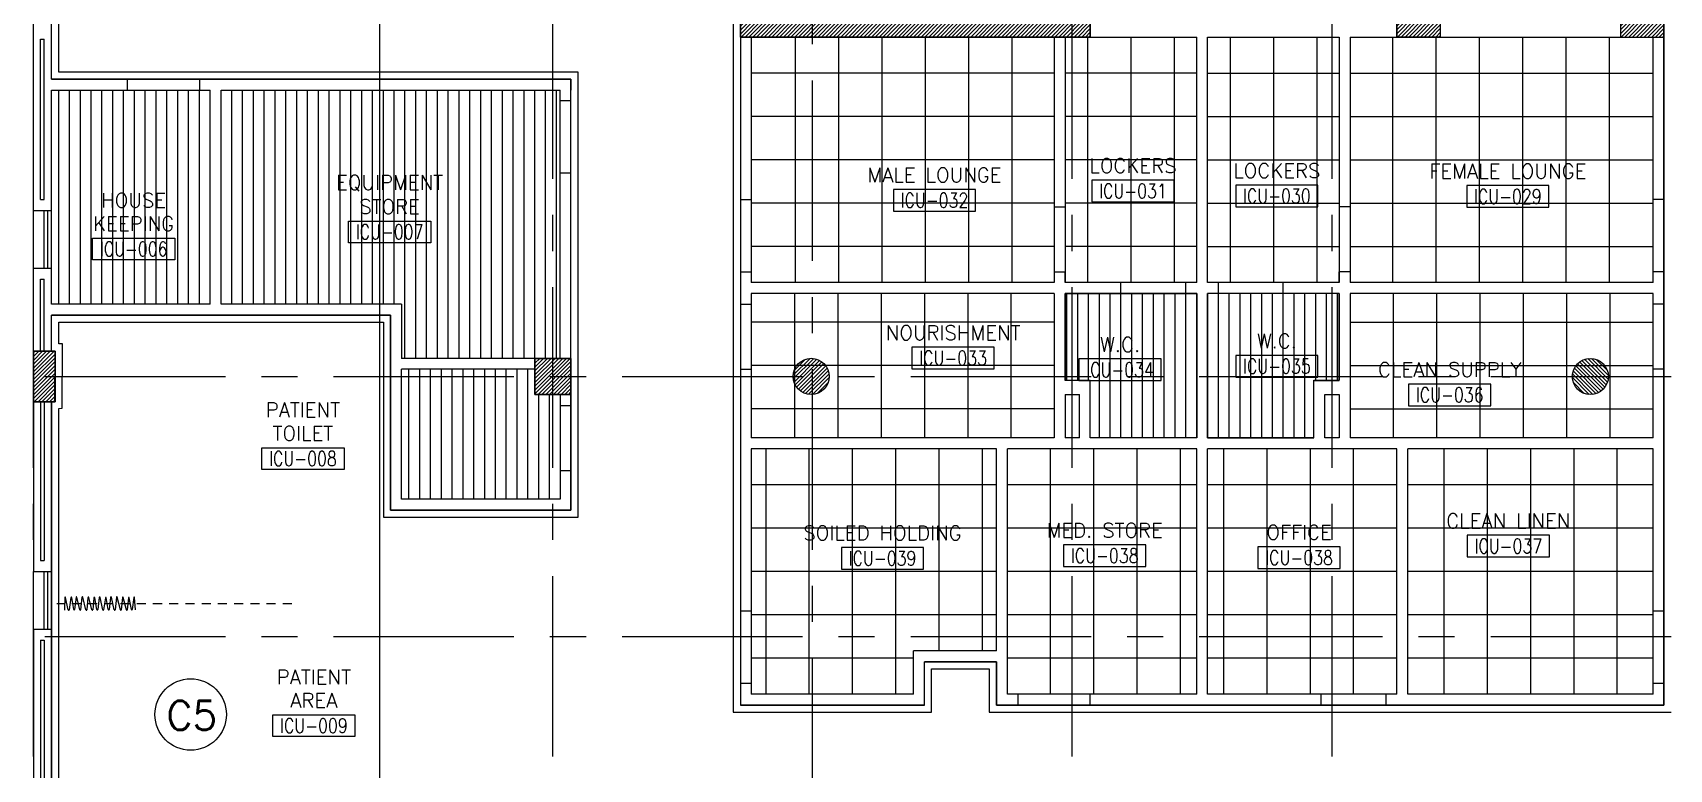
# Model space of a CAD drawing. Extents: x 275967.8 to 276060, y 57291.9 to 57371.4.
# Drawn here: x 276020.37 to 276043.05, y 57307.72 to 57317.92 of the extents above; entities that cross this region are included whole.
import ezdxf
from ezdxf.enums import TextEntityAlignment as Align

# ---------------------------------------------------------------- set-up
doc = ezdxf.new("R2010")
doc.units = 0
doc.header["$MEASUREMENT"] = 0
doc.linetypes.add('CENTERX2', pattern=[4, 2.5, -0.5, 0.5, -0.5])
doc.linetypes.add('HIDDEN', pattern=[0.375, 0.25, -0.125])
doc.layers.get('0').update_dxf_attribs({"linetype": 'CONTINUOUS'})
for name, color, linetype in [('A_COUNTER', 7, 'CONTINUOUS'), ('A_CUBICLE_CURTAINS', 4, 'HIDDEN'), ('AXES', 11, 'CENTERX2'), ('CEILING', 4, 'CONTINUOUS'), ('CEILING-MARKER', 6, 'CONTINUOUS'), ('COL', 5, 'CONTINUOUS'), ('D_CURTAIN', 11, 'HIDDEN'), ('HAT', 8, 'CONTINUOUS'), ('INSUL', 4, 'CONTINUOUS'), ('RM-BOX', 11, 'CONTINUOUS'), ('RM-NAME', 11, 'CONTINUOUS'), ('RM-NO', 11, 'CONTINUOUS'), ('SUNI-FUR', 11, 'CONTINUOUS'), ('TXT', 2, 'CONTINUOUS'), ('WALL', 2, 'CONTINUOUS'), ('WIN', 3, 'CONTINUOUS')]:
    doc.layers.add(name, color=color, linetype=linetype)
doc.styles.add('ROMANS', font='ROMANS.shx', dxfattribs={"width": 0.6})

# ---------------------------------------------------------------- blocks, each defined once
blk = doc.blocks.new('*X98')
at = {"color": 0}
for p, q in [((76229, 137641), (76388, 137800)), ((76229, 137694), (76334, 137800)), ((76229, 137748), (76281, 137800)), ((76241, 137600), (76441, 137800)), ((76294, 137600), (76494, 137800)), ((76347, 137600), (76547, 137800)), ((76400, 137600), (76600, 137800)), ((76453, 137600), (76653, 137800)), ((76506, 137600), (76706, 137800)), ((76559, 137600), (76759, 137800)), ((76612, 137600), (76812, 137800)), ((76665, 137600), (76865, 137800)), ((76718, 137600), (76918, 137800)), ((76771, 137600), (76971, 137800)), ((76824, 137600), (77024, 137800)), ((76877, 137600), (77077, 137800)), ((76930, 137600), (77130, 137800)), ((76983, 137600), (77183, 137800)), ((77036, 137600), (77236, 137800)), ((77089, 137600), (77289, 137800)), ((77142, 137600), (77342, 137800)), ((77195, 137600), (77395, 137800)), ((77248, 137600), (77448, 137800)), ((77301, 137600), (77501, 137800)), ((77354, 137600), (77554, 137800)), ((77407, 137600), (77607, 137800)), ((77460, 137600), (77660, 137800)), ((77513, 137600), (77713, 137800)), ((77566, 137600), (77766, 137800)), ((77619, 137600), (77819, 137800)), ((77672, 137600), (77872, 137800)), ((77725, 137600), (77925, 137800)), ((77779, 137600), (77979, 137800)), ((77832, 137600), (78032, 137800)), ((77885, 137600), (78085, 137800)), ((77938, 137600), (78138, 137800)), ((77991, 137600), (78191, 137800)), ((78044, 137600), (78244, 137800)), ((78097, 137600), (78297, 137800)), ((78150, 137600), (78350, 137800)), ((78203, 137600), (78403, 137800)), ((78256, 137600), (78456, 137800)), ((78309, 137600), (78509, 137800)), ((78362, 137600), (78562, 137800)), ((78415, 137600), (78615, 137800)), ((78468, 137600), (78668, 137800)), ((78521, 137600), (78721, 137800)), ((78574, 137600), (78774, 137800)), ((78627, 137600), (78827, 137800)), ((78680, 137600), (78880, 137800)), ((78733, 137600), (78933, 137800)), ((78786, 137600), (78986, 137800)), ((78839, 137600), (79039, 137800)), ((78892, 137600), (79092, 137800)), ((78945, 137600), (79145, 137800)), ((78998, 137600), (79198, 137800)), ((79051, 137600), (79251, 137800)), ((79104, 137600), (79304, 137800)), ((79157, 137600), (79357, 137800)), ((79210, 137600), (79410, 137800)), ((79263, 137600), (79463, 137800)), ((79316, 137600), (79516, 137800)), ((79369, 137600), (79569, 137800)), ((79423, 137600), (79623, 137800)), ((79476, 137600), (79676, 137800)), ((79529, 137600), (79729, 137800)), ((79582, 137600), (79782, 137800)), ((79635, 137600), (79835, 137800)), ((79688, 137600), (79888, 137800)), ((79741, 137600), (79941, 137800)), ((79794, 137600), (79994, 137800)), ((79847, 137600), (80047, 137800)), ((79900, 137600), (80100, 137800)), ((79953, 137600), (80153, 137800)), ((80006, 137600), (80206, 137800)), ((80059, 137600), (80259, 137800)), ((80112, 137600), (80312, 137800)), ((80165, 137600), (80365, 137800)), ((80218, 137600), (80418, 137800)), ((80271, 137600), (80471, 137800)), ((80324, 137600), (80524, 137800)), ((80377, 137600), (80577, 137800)), ((80430, 137600), (80630, 137800)), ((80483, 137600), (80683, 137800)), ((80536, 137600), (80736, 137800)), ((80589, 137600), (80789, 137800)), ((80642, 137600), (80842, 137800)), ((80695, 137600), (80895, 137800)), ((80748, 137600), (80948, 137800)), ((80801, 137600), (81001, 137800)), ((80854, 137600), (81054, 137800)), ((80907, 137600), (81079, 137772)), ((80960, 137600), (81079, 137718)), ((81014, 137600), (81079, 137665)), ((81067, 137600), (81079, 137612))]:
    blk.add_line(p, q, dxfattribs=at)
blk = doc.blocks.new('*X97')
at = {"color": 0}
for p, q in [((80579, 132658), (81071, 133150)), ((80579, 132711), (81018, 133150)), ((80579, 132764), (80965, 133150)), ((80579, 132817), (80912, 133150)), ((80579, 132870), (80859, 133150)), ((80579, 132923), (80806, 133150)), ((80579, 132976), (80753, 133150)), ((80579, 133029), (80700, 133150)), ((80579, 133082), (80647, 133150)), ((80579, 133135), (80594, 133150)), ((80624, 132650), (81079, 133105)), ((80677, 132650), (81079, 133052)), ((80730, 132650), (81079, 132999)), ((80783, 132650), (81079, 132946)), ((80836, 132650), (81079, 132892)), ((80890, 132650), (81079, 132839)), ((80943, 132650), (81079, 132786)), ((80996, 132650), (81079, 132733)), ((81049, 132650), (81079, 132680))]:
    blk.add_line(p, q, dxfattribs=at)
blk = doc.blocks.new('COL50')
at = {"layer": 'COL'}
blk.add_lwpolyline([(-250, 250), (-250, -250), (250, -250), (250, 250)], close=True, dxfattribs=at)
blk = doc.blocks.new('C11')
at = {"layer": 'HAT'}
h = blk.add_hatch(dxfattribs=at)
h.set_pattern_fill('ANSI31', color=256, scale=300, style=0)
h.set_pattern_definition([(45, (-248556.182, -75061.005), (-26.5165043, 26.5165043), [])])
h.paths.add_polyline_path([(300, 700), (0, 700), (0, 350), (300, 350)])
h.paths.add_polyline_path([(300, 350), (0, 350), (0, 0), (300, 0)])
at = {"layer": 'COL'}
blk.add_lwpolyline([(300, 700), (300, 0), (0, 0), (0, 700)], close=True, dxfattribs=at)
blk = doc.blocks.new('C')
at = {"layer": 'D_CURTAIN'}
for points in [[(0.229, 0.077), (0.229, 0.077, 0.848601), (0.219, 0.076), (0.202, -0.062, -0.855925), (0.192, -0.063), (0.167, 0.072, 0.866955), (0.157, 0.072), (0.144, -0.065, -0.843142), (0.134, -0.066), (0.099, 0.077, 0.845318), (0.089, 0.076), (0.076, -0.066, -0.842227), (0.066, -0.067), (0.029, 0.079, 0.837896), (0.019, 0.078), (0.004, -0.065, -0.84563), (-0.006, -0.065), (-0.04, 0.078, 0.842014), (-0.049, 0.078), (-0.065, -0.063, -0.866148), (-0.075, -0.063), (-0.099, 0.074, 0.854133), (-0.109, 0.074), (-0.129, -0.066, -0.838104), (-0.139, -0.067), (-0.17, 0.077, 0.84026), (-0.18, 0.077), (-0.183, -0.071)], [(0.639, -0.068), (0.628, 0.076, 0.848601), (0.618, 0.076), (0.601, -0.063, -0.855925), (0.591, -0.063), (0.566, 0.071, 0.866955), (0.556, 0.071), (0.542, -0.066, -0.843142), (0.533, -0.066), (0.497, 0.076, 0.845318), (0.488, 0.075), (0.474, -0.067, -0.842227), (0.465, -0.068), (0.427, 0.078, 0.837896), (0.417, 0.078), (0.403, -0.065, -0.84563), (0.393, -0.066), (0.359, 0.078, 0.842014), (0.349, 0.077), (0.334, -0.063, -0.866148), (0.324, -0.064), (0.299, 0.074, 0.854133), (0.29, 0.073), (0.27, -0.067, -0.838104), (0.26, -0.067), (0.229, 0.077, 0.84026), (0.219, 0.076)]]:
    blk.add_lwpolyline(points, format="xyb", dxfattribs=at)
blk = doc.blocks.new('RM1')
at = {"layer": 'RM-BOX'}
blk.add_lwpolyline([(570, -200), (-570, -200), (-570, -500), (570, -500)], close=True, dxfattribs=at)
at = {"layer": 'RM-NAME', "style": 'ROMANS'}
blk.add_attdef('ROOMNAME1', text='', height=200, dxfattribs=at).set_placement((0, 324), align=Align.MIDDLE)

msp = doc.modelspace()

# ---------------------------------------------------------------- hatches: boundary and pattern name
at = {"layer": 'HAT'}
h = msp.add_hatch(dxfattribs=at)
h.set_pattern_fill('ANSI31', color=256, scale=0.3, style=0)
h.set_pattern_definition([(45, (275761.879317, 57274.97192), (-0.0265165043, 0.0265165043), [])])
h.paths.add_polyline_path([(276039.8755, 57317.8629), (276039.8755, 57318.1129), (276039.2755, 57318.1129), (276039.2755, 57317.8629)])
h = msp.add_hatch(dxfattribs=at)
h.set_pattern_fill('ANSI31', color=256, scale=0.3, style=0)
h.set_pattern_definition([(45, (275764.979315, 57274.97192), (-0.0265165043, 0.0265165043), [])])
h.paths.add_polyline_path([(276042.9755, 57318.1129), (276042.3755, 57318.1129), (276042.3755, 57317.8629), (276042.9755, 57317.8629)])
h = msp.add_hatch(dxfattribs=at)
h.set_pattern_fill('ANSI31', color=256, scale=0.3, style=0)
h.set_pattern_definition([(45, (275969.915203, 57269.52959), (-0.026516504, 0.026516504), [])])
h.paths.add_polyline_path([(276030.9055, 57313.164), (276031.1555, 57313.164), (276031.1555, 57313.414, 0.4142136)])
h.paths.add_polyline_path([(276031.1555, 57313.414), (276031.1555, 57313.164), (276031.4055, 57313.164, 0.4142136)])
h.paths.add_polyline_path([(276031.4055, 57313.164), (276031.1555, 57313.164), (276031.1555, 57312.914, 0.4142136)])
h.paths.add_polyline_path([(276031.1555, 57313.164), (276030.9055, 57313.164, 0.4142136), (276031.1555, 57312.914)])
h = msp.add_hatch(dxfattribs=at)
h.set_pattern_fill('ANSI31', color=256, scale=0.3, style=0)
h.set_pattern_definition([(135, (276103.196902, 57269.528483), (0.026516504, 0.026516504), [])])
h.paths.add_polyline_path([(276042.2066, 57313.1629), (276041.9566, 57313.1629), (276041.9566, 57313.4129, -0.4142136)])
h.paths.add_polyline_path([(276041.9566, 57313.4129), (276041.9566, 57313.1629), (276041.7066, 57313.1629, -0.4142136)])
h.paths.add_polyline_path([(276041.7066, 57313.1629), (276041.9566, 57313.1629), (276041.9566, 57312.9129, -0.4142136)])
h.paths.add_polyline_path([(276041.9566, 57313.1629), (276042.2066, 57313.1629, -0.4142136), (276041.9566, 57312.9129)])

# ---------------------------------------------------------------- linework, layer by layer
at = {"layer": 'A_COUNTER'}
msp.add_line((276038.6255, 57315.5129), (276038.4755, 57315.5129), dxfattribs=at)
at = {"layer": 'A_CUBICLE_CURTAINS', "ltscale": 0.5}
msp.add_line((276023.9575, 57310.0129), (276020.7003, 57310.0129), dxfattribs=at)
at = {"layer": 'AXES'}
for p, q in [((276027.5755, 57291.8986), (276027.5755, 57370.7113)), ((276034.7755, 57291.8986), (276034.7755, 57370.7113)), ((276034.7755, 57291.8986), (276034.7755, 57370.7113)), ((276038.3755, 57291.8986), (276038.3755, 57370.7113)), ((276038.3755, 57291.8986), (276038.3755, 57370.7113)), ((276020.3755, 57291.8986), (276020.3755, 57370.3613)), ((276031.1755, 57298.7629), (276031.1755, 57357.5829)), ((275968.5355, 57313.1629), (276036.5755, 57313.1629)), ((276036.5755, 57313.1629), (276052.7755, 57313.1629)), ((275968.5355, 57309.5629), (276036.5755, 57309.5629)), ((276036.5755, 57309.5629), (276052.5288, 57309.5629))]:
    msp.add_line(p, q, dxfattribs=at)
at = {"layer": 'CEILING', "linetype": 'BYBLOCK', "ltscale": 0.3}
for p, q in [((276030.9355, 57317.8629), (276030.9355, 57314.4629)), ((276031.5355, 57317.8629), (276031.5355, 57314.4629)), ((276032.1355, 57317.8629), (276032.1355, 57314.4629)), ((276032.7355, 57317.8629), (276032.7355, 57314.4629)), ((276033.3355, 57317.8629), (276033.3355, 57314.4629)), ((276033.9355, 57317.8629), (276033.9355, 57314.4629)), ((276034.988, 57317.8629), (276034.988, 57314.4629)), ((276035.588, 57317.8629), (276035.588, 57314.4629)), ((276036.188, 57317.8629), (276036.188, 57314.4629)), ((276036.963, 57317.8629), (276036.963, 57314.4629)), ((276037.563, 57317.8629), (276037.563, 57314.4629)), ((276038.163, 57317.8629), (276038.163, 57314.4629)), ((276039.2155, 57317.8629), (276039.2155, 57314.4629)), ((276039.8155, 57317.8629), (276039.8155, 57314.4629)), ((276040.4155, 57317.8629), (276040.4155, 57314.4629)), ((276041.0155, 57317.8629), (276041.0155, 57314.4629)), ((276041.6155, 57317.8629), (276041.6155, 57314.4629)), ((276042.2155, 57317.8629), (276042.2155, 57314.4629)), ((276034.5255, 57317.3629), (276030.3255, 57317.3629)), ((276036.5005, 57317.3629), (276034.6755, 57317.3629)), ((276036.6505, 57317.3629), (276038.4755, 57317.3629)), ((276038.6255, 57317.3629), (276042.8255, 57317.3629)), ((276020.7255, 57314.1629), (276020.7255, 57317.1279)), ((276020.8755, 57314.1629), (276020.8755, 57317.1279)), ((276021.0255, 57314.1629), (276021.0255, 57317.1279)), ((276021.1755, 57314.1629), (276021.1755, 57317.1279)), ((276021.3255, 57314.1629), (276021.3255, 57317.1279)), ((276021.4755, 57314.1629), (276021.4755, 57317.1279)), ((276021.6255, 57314.1629), (276021.6255, 57317.1279)), ((276021.7755, 57314.1629), (276021.7755, 57317.1279)), ((276021.9255, 57314.1629), (276021.9255, 57317.1279)), ((276022.0755, 57314.1629), (276022.0755, 57317.1279)), ((276022.2255, 57314.1629), (276022.2255, 57317.1279)), ((276022.3755, 57314.1629), (276022.3755, 57317.1279)), ((276022.5255, 57314.1629), (276022.5255, 57317.1279)), ((276022.6755, 57314.1629), (276022.6755, 57317.1279)), ((276023.1255, 57314.1629), (276023.1255, 57317.1279)), ((276023.2755, 57314.1629), (276023.2755, 57317.1279)), ((276023.4255, 57314.1629), (276023.4255, 57317.1279)), ((276023.5755, 57314.1629), (276023.5755, 57317.1279)), ((276023.7255, 57314.1629), (276023.7255, 57317.1279)), ((276023.8755, 57314.1629), (276023.8755, 57317.1279)), ((276024.0255, 57314.1629), (276024.0255, 57317.1279)), ((276024.1755, 57314.1629), (276024.1755, 57317.1279)), ((276024.3255, 57314.1629), (276024.3255, 57317.1279)), ((276024.4755, 57314.1629), (276024.4755, 57317.1279)), ((276024.6255, 57314.1629), (276024.6255, 57317.1279)), ((276024.7755, 57314.1629), (276024.7755, 57317.1279)), ((276024.9255, 57314.1629), (276024.9255, 57317.1279)), ((276025.0755, 57314.1629), (276025.0755, 57317.1279)), ((276025.2255, 57314.1629), (276025.2255, 57317.1279)), ((276025.3755, 57314.1629), (276025.3755, 57317.1279)), ((276025.5255, 57313.4129), (276025.5255, 57317.1279)), ((276025.6755, 57313.4129), (276025.6755, 57317.1279)), ((276025.8255, 57313.4129), (276025.8255, 57317.1279)), ((276025.9755, 57313.4129), (276025.9755, 57317.1279)), ((276026.1255, 57313.4129), (276026.1255, 57317.1279)), ((276026.2755, 57313.4129), (276026.2755, 57317.1279)), ((276026.4255, 57313.4129), (276026.4255, 57317.1279)), ((276026.5755, 57313.4129), (276026.5755, 57317.1279)), ((276026.7255, 57313.4129), (276026.7255, 57317.1279)), ((276026.8755, 57313.4129), (276026.8755, 57317.1279)), ((276027.0255, 57313.4129), (276027.0255, 57317.1279)), ((276027.1755, 57313.4129), (276027.1755, 57317.1279)), ((276027.3255, 57313.4129), (276027.3255, 57317.1279)), ((276027.4755, 57313.4129), (276027.4755, 57317.1279)), ((276027.6255, 57313.4129), (276027.6255, 57317.1279)), ((276034.5255, 57316.7629), (276030.3255, 57316.7629)), ((276036.5005, 57316.7629), (276034.6755, 57316.7629)), ((276036.6505, 57316.7629), (276038.4755, 57316.7629)), ((276038.6255, 57316.7629), (276042.8255, 57316.7629)), ((276034.5255, 57316.1629), (276030.3255, 57316.1629)), ((276036.5005, 57316.1629), (276034.6755, 57316.1629)), ((276036.6505, 57316.1629), (276038.4755, 57316.1629)), ((276038.6255, 57316.1629), (276042.8255, 57316.1629)), ((276034.5255, 57315.5629), (276030.3255, 57315.5629)), ((276036.5005, 57315.5629), (276034.6755, 57315.5629)), ((276036.6505, 57315.5629), (276038.4755, 57315.5629)), ((276038.6255, 57315.5629), (276042.8255, 57315.5629)), ((276034.5255, 57314.9629), (276030.3255, 57314.9629)), ((276036.5005, 57314.9629), (276034.6755, 57314.9629)), ((276036.6505, 57314.9629), (276038.4755, 57314.9629)), ((276038.6255, 57314.9629), (276042.8255, 57314.9629)), ((276030.9255, 57314.3129), (276030.9255, 57312.3129)), ((276031.5255, 57314.3129), (276031.5255, 57312.3129)), ((276032.1255, 57314.3129), (276032.1255, 57312.3129)), ((276032.7255, 57314.3129), (276032.7255, 57312.3129)), ((276033.3255, 57314.3129), (276033.3255, 57312.3129)), ((276033.9255, 57314.3129), (276033.9255, 57312.3129)), ((276034.7005, 57313.1047), (276034.7005, 57314.3129)), ((276034.8505, 57313.1047), (276034.8505, 57314.3129)), ((276035.0005, 57313.1047), (276035.0005, 57314.3129)), ((276035.1505, 57312.3129), (276035.1505, 57314.3129)), ((276035.3005, 57312.3129), (276035.3005, 57314.3129)), ((276035.4505, 57312.3129), (276035.4505, 57314.3129)), ((276035.6005, 57312.3129), (276035.6005, 57314.3129)), ((276035.7505, 57312.3129), (276035.7505, 57314.3129)), ((276035.9005, 57312.3129), (276035.9005, 57314.3129)), ((276036.0505, 57312.3129), (276036.0505, 57314.3129)), ((276036.2005, 57312.3129), (276036.2005, 57314.3129)), ((276036.3505, 57312.3129), (276036.3505, 57314.3129)), ((276036.8005, 57312.3129), (276036.8005, 57314.3129)), ((276036.9505, 57312.3129), (276036.9505, 57314.3129)), ((276037.1005, 57312.3129), (276037.1005, 57314.3129)), ((276037.2505, 57312.3129), (276037.2505, 57314.3129)), ((276037.4005, 57312.3129), (276037.4005, 57314.3129)), ((276037.5505, 57312.3129), (276037.5505, 57314.3129)), ((276037.7005, 57312.3129), (276037.7005, 57314.3129)), ((276037.8505, 57312.3129), (276037.8505, 57314.3129)), ((276038.0005, 57312.3129), (276038.0005, 57314.3129)), ((276038.1505, 57313.1047), (276038.1505, 57314.3129)), ((276038.3005, 57313.1047), (276038.3005, 57314.3129)), ((276038.4505, 57313.1047), (276038.4505, 57314.3129)), ((276039.2255, 57314.3129), (276039.2255, 57312.3129)), ((276039.8255, 57314.3129), (276039.8255, 57312.3129)), ((276040.4255, 57314.3129), (276040.4255, 57312.3129)), ((276041.0255, 57314.3129), (276041.0255, 57312.3129)), ((276041.6255, 57314.3129), (276041.6255, 57312.3129)), ((276042.2255, 57314.3129), (276042.2255, 57312.3129)), ((276034.5255, 57313.9129), (276030.3255, 57313.9129)), ((276038.6255, 57313.9129), (276042.8255, 57313.9129)), ((276025.5755, 57313.2629), (276025.5755, 57311.4629)), ((276025.7255, 57313.2629), (276025.7255, 57311.4629)), ((276025.8755, 57313.2629), (276025.8755, 57311.4629)), ((276026.0255, 57313.2629), (276026.0255, 57311.4629)), ((276026.1755, 57313.2629), (276026.1755, 57311.4629)), ((276026.3255, 57313.2629), (276026.3255, 57311.4629)), ((276026.4755, 57313.2629), (276026.4755, 57311.4629)), ((276026.6255, 57313.2629), (276026.6255, 57311.4629)), ((276026.7755, 57313.2629), (276026.7755, 57311.4629)), ((276026.9255, 57313.2629), (276026.9255, 57311.4629)), ((276027.0755, 57313.2629), (276027.0755, 57311.4629)), ((276027.2255, 57313.2629), (276027.2255, 57311.4629)), ((276034.5255, 57313.3129), (276030.3255, 57313.3129)), ((276038.6255, 57313.3129), (276042.8255, 57313.3129)), ((276027.3755, 57312.9129), (276027.3755, 57311.4629)), ((276027.5255, 57312.9129), (276027.5255, 57311.4629)), ((276034.5255, 57312.7129), (276030.3255, 57312.7129)), ((276038.6255, 57312.7129), (276042.8255, 57312.7129)), ((276030.5255, 57312.1629), (276030.5255, 57308.7629)), ((276031.1255, 57312.1629), (276031.1255, 57308.7629)), ((276031.7255, 57312.1629), (276031.7255, 57308.7629)), ((276032.3255, 57312.1629), (276032.3255, 57308.7629)), ((276032.9255, 57312.1629), (276032.9255, 57309.3629)), ((276033.5255, 57312.1629), (276033.5255, 57309.3629)), ((276034.4755, 57308.7629), (276034.4755, 57312.1629)), ((276035.0755, 57308.7629), (276035.0755, 57312.1629)), ((276035.6755, 57308.7629), (276035.6755, 57312.1629)), ((276036.2755, 57308.7629), (276036.2755, 57312.1629)), ((276036.8755, 57308.7629), (276036.8755, 57312.1629)), ((276037.4755, 57308.7629), (276037.4755, 57312.1629)), ((276038.0755, 57308.7629), (276038.0755, 57312.1629)), ((276038.6755, 57308.7629), (276038.6755, 57312.1629)), ((276039.9255, 57312.1629), (276039.9255, 57308.7629)), ((276040.5255, 57312.1629), (276040.5255, 57308.7629)), ((276041.1255, 57312.1629), (276041.1255, 57308.7629)), ((276041.7255, 57312.1629), (276041.7255, 57308.7629)), ((276042.3255, 57312.1629), (276042.3255, 57308.7629)), ((276033.7255, 57311.6629), (276030.3255, 57311.6629)), ((276036.5005, 57311.6629), (276033.8755, 57311.6629)), ((276039.2755, 57311.6629), (276036.6505, 57311.6629)), ((276042.8255, 57311.6629), (276039.4255, 57311.6629)), ((276033.7255, 57311.0629), (276030.3255, 57311.0629)), ((276036.5005, 57311.0629), (276033.8755, 57311.0629)), ((276039.2755, 57311.0629), (276036.6505, 57311.0629)), ((276042.8255, 57311.0629), (276039.4255, 57311.0629)), ((276033.7255, 57310.4629), (276030.3255, 57310.4629)), ((276036.5005, 57310.4629), (276033.8755, 57310.4629)), ((276039.2755, 57310.4629), (276036.6505, 57310.4629)), ((276042.8255, 57310.4629), (276039.4255, 57310.4629)), ((276033.7255, 57309.8629), (276030.3255, 57309.8629)), ((276036.5005, 57309.8629), (276033.8755, 57309.8629)), ((276039.2755, 57309.8629), (276036.6505, 57309.8629)), ((276042.8255, 57309.8629), (276039.4255, 57309.8629)), ((276032.5755, 57309.2629), (276030.3255, 57309.2629)), ((276036.5005, 57309.2629), (276033.8755, 57309.2629)), ((276039.2755, 57309.2629), (276036.6505, 57309.2629)), ((276042.8255, 57309.2629), (276039.4255, 57309.2629))]:
    msp.add_line(p, q, dxfattribs=at)
for points in [[(276020.6255, 57306.3129), (276020.6255, 57312.8129), (276020.6725, 57312.8159), (276020.6755, 57313.5129), (276020.6255, 57313.5129), (276020.6255, 57314.0129), (276025.3255, 57314.0129), (276025.3255, 57311.3129), (276027.8255, 57311.3129), (276027.8255, 57317.2779), (276020.6255, 57317.2779), (276020.6255, 57319.2779), (276027.8255, 57319.2779), (276027.8255, 57325.5629), (276030.1755, 57325.5629), (276030.1755, 57308.6129), (276032.7255, 57308.6129), (276032.7255, 57309.2129), (276033.7255, 57309.2129), (276033.7255, 57308.6129), (276042.9755, 57308.6129), (276042.9755, 57325.5629), (276045.3255, 57325.5629)], [(276020.7255, 57306.4129), (276020.7255, 57312.7191), (276020.7721, 57312.7221), (276020.7759, 57313.6129), (276020.7255, 57313.6129), (276020.7255, 57313.9129), (276025.2255, 57313.9129), (276025.2255, 57311.2129), (276027.9255, 57311.2129), (276027.9255, 57317.3779), (276020.7255, 57317.3779), (276020.7255, 57319.1779), (276027.9255, 57319.1779), (276027.9255, 57325.4629), (276030.0755, 57325.4629), (276030.0755, 57308.5129), (276032.8255, 57308.5129), (276032.8255, 57309.1129), (276033.6255, 57309.1129), (276033.6255, 57308.5129), (276043.0755, 57308.5129)]]:
    msp.add_lwpolyline(points, dxfattribs=at)
for points in [[(276034.6755, 57314.3129), (276036.5005, 57314.3129), (276036.5005, 57312.3129), (276035.0255, 57312.3129), (276035.0255, 57313.1047), (276034.6755, 57313.1047)], [(276038.4755, 57314.3129), (276036.6505, 57314.3129), (276036.6505, 57312.3129), (276038.1255, 57312.3129), (276038.1255, 57313.1047), (276038.4755, 57313.1047)]]:
    msp.add_lwpolyline(points, close=True, dxfattribs=at)
at = {"layer": 'CEILING-MARKER', "color": 2}
msp.add_circle((276022.5546, 57308.4817), 0.4949, dxfattribs=at)
at = {"layer": 'COL'}
msp.add_lwpolyline([(276035.0255, 57318.0629), (276030.1755, 57318.0629), (276030.1755, 57317.8629), (276035.0255, 57317.8629)], close=True, dxfattribs=at)
at = {"layer": 'COL', "color": 2}
for points in [[(276039.2755, 57318.1129), (276039.8755, 57318.1129), (276039.8755, 57317.8629), (276039.2755, 57317.8629)], [(276042.9755, 57318.1129), (276042.3755, 57318.1129), (276042.3755, 57317.8629), (276042.9755, 57317.8629)]]:
    msp.add_lwpolyline(points, close=True, dxfattribs=at)
at = {"layer": 'INSUL'}
for p, q in [((276020.4755, 57317.8311), (276020.5255, 57317.8311)), ((276020.4755, 57315.6123), (276020.4755, 57317.8311)), ((276020.5255, 57315.6123), (276020.5255, 57317.8311)), ((276020.4755, 57315.6123), (276020.5255, 57315.6123)), ((276020.4755, 57313.5129), (276020.4755, 57314.5123)), ((276020.4755, 57314.5123), (276020.5255, 57314.5123)), ((276020.5255, 57313.5129), (276020.5255, 57314.5123)), ((276020.4755, 57312.8129), (276020.4755, 57310.6129)), ((276020.5255, 57312.8129), (276020.5255, 57310.6129)), ((276020.4755, 57310.6129), (276020.5255, 57310.6129)), ((276020.4755, 57309.5129), (276020.4755, 57306.3129)), ((276020.4755, 57309.5129), (276020.5255, 57309.5129)), ((276020.5255, 57309.5129), (276020.5255, 57306.3129))]:
    msp.add_line(p, q, dxfattribs=at)
at = {"layer": 'SUNI-FUR', "linetype": 'CONTINUOUS'}
msp.add_line((276025.1755, 57298.7629), (276025.1755, 57357.5829), dxfattribs=at)
at = {"layer": 'WALL'}
for p, q in [((276030.1755, 57320.5029), (276030.1755, 57315.6129)), ((276042.9755, 57320.5029), (276042.9755, 57315.6129)), ((276039.2755, 57319.0629), (276039.2755, 57317.8629)), ((276039.2755, 57319.0629), (276039.2755, 57317.8629)), ((276042.9755, 57319.0629), (276042.9755, 57317.8629)), ((276020.3755, 57315.4623), (276020.3755, 57317.9811)), ((276020.6255, 57317.2779), (276020.6255, 57317.9811)), ((276030.3255, 57317.8629), (276036.5005, 57317.8629)), ((276030.3255, 57317.8629), (276030.3255, 57315.6129)), ((276034.5255, 57317.8629), (276034.5255, 57315.5129)), ((276034.6755, 57317.8629), (276034.6755, 57315.5129)), ((276036.5005, 57314.4629), (276036.5005, 57317.8629)), ((276036.6505, 57314.4629), (276036.6505, 57317.8629)), ((276036.6505, 57317.8629), (276038.4755, 57317.8629)), ((276038.4755, 57317.8629), (276038.4755, 57315.5129)), ((276038.6255, 57317.8629), (276038.6255, 57315.5129)), ((276038.6255, 57317.8629), (276042.8255, 57317.8629)), ((276039.2755, 57317.8629), (276039.277, 57317.8629)), ((276042.8255, 57315.6129), (276042.8255, 57317.8629)), ((276020.6255, 57315.4623), (276020.6255, 57317.1279)), ((276022.8255, 57314.1629), (276022.8255, 57317.1279)), ((276022.9755, 57314.1629), (276022.9755, 57317.1279)), ((276027.6755, 57316.9779), (276027.6755, 57317.1279)), ((276027.8255, 57316.9779), (276027.8255, 57317.2779)), ((276027.6755, 57313.4129), (276027.6755, 57316.9779)), ((276027.8255, 57313.4129), (276027.8255, 57316.9779)), ((276030.1755, 57315.6129), (276030.3255, 57315.6129)), ((276030.1755, 57315.6129), (276030.1755, 57314.1629)), ((276030.3255, 57315.6129), (276030.3255, 57314.4629)), ((276034.5255, 57315.5129), (276034.6755, 57315.5129)), ((276034.5255, 57315.5129), (276034.5255, 57314.4629)), ((276034.6755, 57315.5129), (276034.6755, 57314.4629)), ((276038.4755, 57315.5129), (276038.4755, 57314.4629)), ((276038.6255, 57315.5129), (276038.6255, 57314.4629)), ((276042.8255, 57314.4629), (276042.8255, 57315.6129)), ((276042.9755, 57315.6129), (276042.8255, 57315.6129)), ((276042.9755, 57315.6129), (276042.9755, 57314.1629)), ((276020.3755, 57315.4623), (276020.6255, 57315.4623)), ((276020.3755, 57313.5129), (276020.3755, 57314.6623)), ((276020.3755, 57314.6623), (276020.6255, 57314.6623)), ((276020.6255, 57314.1629), (276020.6255, 57314.6623)), ((276030.1755, 57314.6129), (276030.3255, 57314.6129)), ((276034.5255, 57314.6129), (276034.6755, 57314.6129)), ((276034.6755, 57314.4629), (276034.6755, 57314.6129)), ((276038.4755, 57314.4629), (276038.4755, 57314.6129)), ((276038.6255, 57314.6129), (276038.4755, 57314.6129)), ((276042.9755, 57314.6129), (276042.8255, 57314.6129)), ((276034.5255, 57314.4629), (276030.3255, 57314.4629)), ((276035.4505, 57314.4629), (276034.6755, 57314.4629)), ((276035.4505, 57314.3129), (276035.4505, 57314.4629)), ((276036.5005, 57314.4629), (276035.4505, 57314.4629)), ((276035.4505, 57314.3129), (276035.4505, 57314.4629)), ((276036.3505, 57314.3129), (276036.3505, 57314.4629)), ((276036.3505, 57314.3129), (276036.3505, 57314.4629)), ((276036.8005, 57314.4629), (276036.6505, 57314.4629)), ((276036.8005, 57314.3129), (276036.8005, 57314.4629)), ((276038.4755, 57314.4629), (276036.8005, 57314.4629)), ((276037.7005, 57314.3129), (276037.7005, 57314.4629)), ((276042.8255, 57314.4629), (276038.6255, 57314.4629)), ((276030.1755, 57314.1629), (276030.3255, 57314.1629)), ((276030.1755, 57314.1629), (276030.1755, 57309.9129)), ((276034.5255, 57314.3129), (276030.3255, 57314.3129)), ((276030.3255, 57314.3129), (276030.3255, 57314.1629)), ((276030.3255, 57314.1629), (276030.3255, 57312.3129)), ((276034.5255, 57314.3129), (276034.5255, 57312.3129)), ((276034.6755, 57314.3129), (276034.6755, 57313.1129)), ((276035.4505, 57314.3129), (276034.6755, 57314.3129)), ((276036.5005, 57314.3129), (276035.4505, 57314.3129)), ((276036.5005, 57312.3129), (276036.5005, 57314.3129)), ((276036.8005, 57314.3129), (276036.6505, 57314.3129)), ((276036.6505, 57312.3129), (276036.6505, 57314.3129)), ((276038.4755, 57314.3129), (276036.8005, 57314.3129)), ((276036.8005, 57312.3129), (276036.8005, 57314.3129)), ((276038.4755, 57314.3129), (276038.4755, 57313.1129)), ((276042.8255, 57314.3129), (276038.6255, 57314.3129)), ((276038.6255, 57314.3129), (276038.6255, 57312.3129)), ((276042.8255, 57314.1629), (276042.8255, 57314.3129)), ((276042.9755, 57314.1629), (276042.8255, 57314.1629)), ((276042.8255, 57312.3129), (276042.8255, 57314.1629)), ((276042.9755, 57314.1629), (276042.9755, 57309.9129)), ((276020.6255, 57313.5129), (276020.6255, 57314.0129)), ((276030.1755, 57313.2629), (276030.3255, 57313.2629)), ((276042.9755, 57313.2629), (276042.8255, 57313.2629)), ((276034.6755, 57313.1129), (276035.0255, 57313.1129)), ((276035.0255, 57312.3129), (276035.0255, 57313.1129)), ((276038.1255, 57312.3129), (276038.1255, 57313.1129)), ((276038.1255, 57313.1129), (276038.4755, 57313.1129)), ((276020.3755, 57312.8129), (276020.3755, 57310.4629)), ((276020.6255, 57312.8129), (276020.6255, 57310.4629)), ((276027.6755, 57312.9129), (276027.6755, 57312.7629)), ((276027.6755, 57312.7629), (276027.8255, 57312.7629)), ((276027.6755, 57312.7629), (276027.6755, 57311.4629)), ((276027.8255, 57312.9129), (276027.8255, 57312.7629)), ((276027.8255, 57312.7629), (276027.8255, 57311.3129)), ((276034.6755, 57312.9129), (276034.6755, 57312.3129)), ((276034.6755, 57312.9129), (276034.8755, 57312.9129)), ((276034.8755, 57312.3129), (276034.8755, 57312.9129)), ((276038.2755, 57312.3129), (276038.2755, 57312.9129)), ((276038.2755, 57312.9129), (276038.4755, 57312.9129)), ((276038.4755, 57312.9129), (276038.4755, 57312.3129)), ((276034.5255, 57312.3129), (276030.3255, 57312.3129)), ((276034.8755, 57312.3129), (276034.6755, 57312.3129)), ((276036.5005, 57312.3129), (276035.0255, 57312.3129)), ((276038.1255, 57312.3129), (276036.6505, 57312.3129)), ((276038.4755, 57312.3129), (276038.2755, 57312.3129)), ((276042.8255, 57312.3129), (276038.6255, 57312.3129)), ((276033.7255, 57312.1629), (276030.3255, 57312.1629)), ((276030.3255, 57312.1629), (276030.3255, 57309.9129)), ((276033.7255, 57309.3629), (276033.7255, 57312.1629)), ((276033.8755, 57308.7629), (276033.8755, 57312.1629)), ((276036.5005, 57312.1629), (276033.8755, 57312.1629)), ((276036.5005, 57308.7629), (276036.5005, 57312.1629)), ((276039.2755, 57312.1629), (276036.6505, 57312.1629)), ((276036.6505, 57308.7629), (276036.6505, 57312.1629)), ((276039.2755, 57308.7629), (276039.2755, 57312.1629)), ((276042.8255, 57312.1629), (276039.4255, 57312.1629)), ((276039.4255, 57308.7629), (276039.4255, 57312.1629)), ((276042.8255, 57309.9129), (276042.8255, 57312.1629)), ((276027.6755, 57311.8629), (276027.8255, 57311.8629)), ((276020.3755, 57310.4629), (276020.6255, 57310.4629)), ((276030.3255, 57309.9129), (276030.1755, 57309.9129)), ((276030.1755, 57309.9129), (276030.1755, 57308.6129)), ((276030.3255, 57309.9129), (276030.3255, 57308.7629)), ((276042.8255, 57308.7629), (276042.8255, 57309.9129)), ((276042.9755, 57309.9129), (276042.8255, 57309.9129)), ((276042.9755, 57309.9129), (276042.9755, 57308.6129)), ((276020.3755, 57309.6629), (276020.3755, 57306.3129)), ((276020.3755, 57309.6629), (276020.6255, 57309.6629)), ((276020.6255, 57309.6629), (276020.6255, 57306.3129)), ((276032.5755, 57308.7629), (276032.5755, 57309.3629)), ((276033.7255, 57309.3629), (276032.5755, 57309.3629)), ((276032.7255, 57308.6129), (276032.7255, 57309.2129)), ((276033.7255, 57309.2129), (276032.7255, 57309.2129)), ((276033.7255, 57308.6129), (276033.7255, 57309.2129)), ((276030.3255, 57308.9129), (276030.1755, 57308.9129)), ((276042.9755, 57308.9129), (276042.8255, 57308.9129)), ((276032.5755, 57308.7629), (276030.3255, 57308.7629)), ((276035.0255, 57308.7629), (276033.8755, 57308.7629)), ((276034.0255, 57308.6129), (276034.0255, 57308.7629)), ((276035.0255, 57308.6129), (276035.0255, 57308.7629)), ((276036.5005, 57308.7629), (276035.0255, 57308.7629)), ((276039.2755, 57308.7629), (276036.6505, 57308.7629)), ((276038.2255, 57308.6129), (276038.2255, 57308.7629)), ((276039.1255, 57308.6129), (276039.1255, 57308.7629)), ((276039.2755, 57308.7629), (276039.2755, 57308.7629)), ((276042.8255, 57308.7629), (276039.4255, 57308.7629)), ((276032.7255, 57308.6129), (276030.1755, 57308.6129)), ((276035.0255, 57308.6129), (276033.7255, 57308.6129)), ((276039.1255, 57308.6129), (276035.0255, 57308.6129)), ((276042.9755, 57308.6129), (276039.1255, 57308.6129))]:
    msp.add_line(p, q, dxfattribs=at)
at = {"layer": 'WALL', "linetype": 'BYBLOCK'}
for p, q in [((276020.6255, 57317.2779), (276021.6755, 57317.2779)), ((276020.6255, 57317.1279), (276021.6755, 57317.1279)), ((276021.6755, 57317.2779), (276021.6755, 57317.1279)), ((276021.6755, 57317.2779), (276027.8255, 57317.2779)), ((276021.6755, 57317.1279), (276022.8255, 57317.1279)), ((276022.6755, 57317.2779), (276022.6755, 57317.1279)), ((276022.9755, 57317.1279), (276027.6755, 57317.1279)), ((276027.8255, 57317.2779), (276027.8255, 57317.1279)), ((276027.8255, 57316.9779), (276027.6755, 57316.9779)), ((276027.8255, 57315.9779), (276027.6755, 57315.9779)), ((276022.8255, 57314.1629), (276020.6255, 57314.1629)), ((276025.4755, 57314.1629), (276022.9755, 57314.1629)), ((276025.4755, 57314.1629), (276025.4755, 57313.4129)), ((276025.3255, 57314.0129), (276020.6255, 57314.0129)), ((276025.3255, 57311.3129), (276025.3255, 57314.0129)), ((276027.3255, 57313.4129), (276025.4755, 57313.4129)), ((276027.3255, 57313.2629), (276025.4755, 57313.2629)), ((276025.4755, 57311.4629), (276025.4755, 57313.2629)), ((276020.6255, 57311.6629), (276020.6255, 57306.3129)), ((276027.6755, 57311.4629), (276025.4755, 57311.4629)), ((276027.8255, 57311.3129), (276025.3255, 57311.3129))]:
    msp.add_line(p, q, dxfattribs=at)
at = {"layer": 'WALL', "linetype": 'BYBLOCK', "ltscale": 0.3}
for points in [[(276030.1755, 57318.0629), (276035.0255, 57318.0629), (276035.0255, 57317.8629), (276030.1755, 57317.8629)], [(276020.3755, 57312.8129), (276020.6755, 57312.8129), (276020.6755, 57313.5129), (276020.3755, 57313.5129)], [(276027.3255, 57313.4129), (276027.8255, 57313.4129), (276027.8255, 57312.9129), (276027.3255, 57312.9129)]]:
    msp.add_lwpolyline(points, close=True, dxfattribs=at)
at = {"layer": 'WALL'}
for centre in [(276031.1555, 57313.164), (276041.9566, 57313.1629)]:
    msp.add_circle(centre, 0.25, dxfattribs=at)
at = {"layer": 'WIN'}
for p, q in [((276020.3755, 57314.6623), (276020.3755, 57315.4623)), ((276020.5255, 57314.6623), (276020.5255, 57315.4623)), ((276020.5755, 57314.6623), (276020.5755, 57315.4623)), ((276020.6255, 57314.6623), (276020.6255, 57315.4623)), ((276020.3755, 57309.6629), (276020.3755, 57310.4629)), ((276020.5255, 57309.6629), (276020.5255, 57310.4629)), ((276020.5755, 57309.6629), (276020.5755, 57310.4629)), ((276020.6255, 57309.6629), (276020.6255, 57310.4629))]:
    msp.add_line(p, q, dxfattribs=at)

# ---------------------------------------------------------------- block references
at = {"layer": 'COL', "linetype": 'BYBLOCK', "xscale": 0.001, "yscale": 0.001, "zscale": 0.001}
msp.add_blockref('C11', (276020.3755, 57312.8129), dxfattribs=at)
at = {"layer": 'COL', "xscale": 0.001, "yscale": 0.001, "zscale": 0.001}
msp.add_blockref('COL50', (276027.5755, 57313.1629), dxfattribs=at)
at = {"layer": 'D_CURTAIN', "ltscale": 2, "xscale": 1.2, "yscale": 1.2, "zscale": 1.2}
msp.add_blockref('C', (276021.0246, 57310.0113), dxfattribs=at)
at = {"layer": 'HAT', "xscale": 0.001, "yscale": 0.001, "zscale": 0.001}
for name, p in [('*X98', (275953.9463, 57180.2632)), ('*X97', (275946.7463, 57180.2632))]:
    msp.add_blockref(name, p, dxfattribs=at)
at = {"layer": 'RM-NAME'}
ref = msp.add_blockref('RM1', (276035.6163, 57316.0805), dxfattribs=dict(at, xscale=0.001, yscale=0.001, zscale=0.001))
ref.add_attrib('ROOMNO', 'ICU-031', dxfattribs={"layer": 'RM-NO', "height": 0.2, "style": 'ROMANS', "width": 0.8}).set_placement((276035.6163, 57315.7305), align=Align.MIDDLE)
ref.add_attrib('ROOMNAME2', 'LOCKERS', dxfattribs={"height": 0.2, "style": 'ROMANS'}).set_placement((276035.6163, 57316.0805), align=Align.MIDDLE)
ref = msp.add_blockref('RM1', (276025.312, 57315.5153), dxfattribs=dict(at, xscale=-0.001, yscale=0.001, zscale=0.001))
ref.add_attrib('ROOMNO', 'ICU-007', dxfattribs={"layer": 'RM-NO', "height": 0.2, "style": 'ROMANS', "width": 0.8}).set_placement((276025.312, 57315.1653), align=Align.MIDDLE)
ref.add_attrib('ROOMNAME2', 'STORE', dxfattribs={"height": 0.2, "style": 'ROMANS'}).set_placement((276025.312, 57315.5153), align=Align.MIDDLE)
ref.add_attrib('ROOMNAME1', 'EQUIPMENT', dxfattribs={"height": 0.2, "style": 'ROMANS'}).set_placement((276025.312, 57315.8391), align=Align.MIDDLE)
ref = msp.add_blockref('RM1', (276032.8649, 57315.9534), dxfattribs=dict(at, xscale=0.001, yscale=0.001, zscale=0.001))
ref.add_attrib('ROOMNO', 'ICU-032', dxfattribs={"layer": 'RM-NO', "height": 0.2, "style": 'ROMANS', "width": 0.8}).set_placement((276032.8649, 57315.6034), align=Align.MIDDLE)
ref.add_attrib('ROOMNAME2', 'MALE LOUNGE', dxfattribs={"height": 0.2, "style": 'ROMANS'}).set_placement((276032.8649, 57315.9534), align=Align.MIDDLE)
ref = msp.add_blockref('RM1', (276037.6106, 57316.0122), dxfattribs=dict(at, xscale=0.001, yscale=0.001, zscale=0.001))
ref.add_attrib('ROOMNO', 'ICU-030', dxfattribs={"layer": 'RM-NO', "height": 0.2, "style": 'ROMANS', "width": 0.8}).set_placement((276037.6106, 57315.6622), align=Align.MIDDLE)
ref.add_attrib('ROOMNAME2', 'LOCKERS', dxfattribs={"height": 0.2, "style": 'ROMANS'}).set_placement((276037.6106, 57316.0122), align=Align.MIDDLE)
ref = msp.add_blockref('RM1', (276040.8123, 57316.0049), dxfattribs=dict(at, xscale=0.001, yscale=0.001, zscale=0.001))
ref.add_attrib('ROOMNO', 'ICU-029', dxfattribs={"layer": 'RM-NO', "height": 0.2, "style": 'ROMANS', "width": 0.8}).set_placement((276040.8123, 57315.6549), align=Align.MIDDLE)
ref.add_attrib('ROOMNAME2', 'FEMALE LOUNGE', dxfattribs={"height": 0.2, "style": 'ROMANS'}).set_placement((276040.8123, 57316.0049), align=Align.MIDDLE)
ref = msp.add_blockref('RM1', (276021.7643, 57315.2778), dxfattribs=dict(at, xscale=-0.001, yscale=0.001, zscale=0.001))
ref.add_attrib('ROOMNO', 'ICU-006', dxfattribs={"layer": 'RM-NO', "height": 0.2, "style": 'ROMANS', "width": 0.8}).set_placement((276021.7643, 57314.9278), align=Align.MIDDLE)
ref.add_attrib('ROOMNAME2', 'KEEPING', dxfattribs={"height": 0.2, "style": 'ROMANS'}).set_placement((276021.7643, 57315.2778), align=Align.MIDDLE)
ref.add_attrib('ROOMNAME1', 'HOUSE', dxfattribs={"height": 0.2, "style": 'ROMANS'}).set_placement((276021.7643, 57315.6016), align=Align.MIDDLE)
ref = msp.add_blockref('RM1', (276033.1233, 57313.7675), dxfattribs=dict(at, xscale=0.001, yscale=0.001, zscale=0.001))
ref.add_attrib('ROOMNO', 'ICU-033', dxfattribs={"layer": 'RM-NO', "height": 0.2, "style": 'ROMANS', "width": 0.8}).set_placement((276033.1233, 57313.4175), align=Align.MIDDLE)
ref.add_attrib('ROOMNAME2', 'NOURISHMENT', dxfattribs={"height": 0.2, "style": 'ROMANS'}).set_placement((276033.1233, 57313.7675), align=Align.MIDDLE)
ref = msp.add_blockref('RM1', (276035.4374, 57313.6047), dxfattribs=dict(at, xscale=0.001, yscale=0.001, zscale=0.001))
ref.add_attrib('ROOMNO', 'ICU-034', dxfattribs={"layer": 'RM-NO', "height": 0.2, "style": 'ROMANS', "width": 0.8}).set_placement((276035.4374, 57313.2547), align=Align.MIDDLE)
ref.add_attrib('ROOMNAME2', 'W.C.', dxfattribs={"height": 0.2, "style": 'ROMANS'}).set_placement((276035.4374, 57313.6047), align=Align.MIDDLE)
ref = msp.add_blockref('RM1', (276037.6111, 57313.6547), dxfattribs=dict(at, xscale=0.001, yscale=0.001, zscale=0.001))
ref.add_attrib('ROOMNO', 'ICU-035', dxfattribs={"layer": 'RM-NO', "height": 0.2, "style": 'ROMANS', "width": 0.8}).set_placement((276037.6111, 57313.3047), align=Align.MIDDLE)
ref.add_attrib('ROOMNAME2', 'W.C.', dxfattribs={"height": 0.2, "style": 'ROMANS'}).set_placement((276037.6111, 57313.6547), align=Align.MIDDLE)
ref = msp.add_blockref('RM1', (276040.0075, 57313.2582), dxfattribs=dict(at, xscale=0.001, yscale=0.001, zscale=0.001))
ref.add_attrib('ROOMNO', 'ICU-036', dxfattribs={"layer": 'RM-NO', "height": 0.2, "style": 'ROMANS', "width": 0.8}).set_placement((276040.0075, 57312.9082), align=Align.MIDDLE)
ref.add_attrib('ROOMNAME2', 'CLEAN SUPPLY', dxfattribs={"height": 0.2, "style": 'ROMANS'}).set_placement((276040.0075, 57313.2582), align=Align.MIDDLE)
ref = msp.add_blockref('RM1', (276024.1109, 57312.3762), dxfattribs=dict(at, xscale=-0.001, yscale=0.001, zscale=0.001))
ref.add_attrib('ROOMNO', 'ICU-008', dxfattribs={"layer": 'RM-NO', "height": 0.2, "style": 'ROMANS', "width": 0.8}).set_placement((276024.1109, 57312.0262), align=Align.MIDDLE)
ref.add_attrib('ROOMNAME2', 'TOILET', dxfattribs={"height": 0.2, "style": 'ROMANS'}).set_placement((276024.1109, 57312.3762), align=Align.MIDDLE)
ref.add_attrib('ROOMNAME1', 'PATIENT', dxfattribs={"height": 0.2, "style": 'ROMANS'}).set_placement((276024.1109, 57312.7), align=Align.MIDDLE)
ref = msp.add_blockref('RM1', (276040.8193, 57311.1634), dxfattribs=dict(at, xscale=0.001, yscale=0.001, zscale=0.001))
ref.add_attrib('ROOMNO', 'ICU-037', dxfattribs={"layer": 'RM-NO', "height": 0.2, "style": 'ROMANS', "width": 0.8}).set_placement((276040.8193, 57310.8134), align=Align.MIDDLE)
ref.add_attrib('ROOMNAME2', 'CLEAN LINEN', dxfattribs={"height": 0.2, "style": 'ROMANS'}).set_placement((276040.8193, 57311.1634), align=Align.MIDDLE)
ref = msp.add_blockref('RM1', (276032.1449, 57310.9956), dxfattribs=dict(at, xscale=0.001, yscale=0.001, zscale=0.001))
ref.add_attrib('ROOMNO', 'ICU-039', dxfattribs={"layer": 'RM-NO', "height": 0.2, "style": 'ROMANS', "width": 0.8}).set_placement((276032.1449, 57310.6456), align=Align.MIDDLE)
ref.add_attrib('ROOMNAME2', 'SOILED HOLDING', dxfattribs={"height": 0.2, "style": 'ROMANS'}).set_placement((276032.1449, 57310.9956), align=Align.MIDDLE)
ref = msp.add_blockref('RM1', (276035.2248, 57311.0321), dxfattribs=dict(at, xscale=0.001, yscale=0.001, zscale=0.001))
ref.add_attrib('ROOMNO', 'ICU-038', dxfattribs={"layer": 'RM-NO', "height": 0.2, "style": 'ROMANS', "width": 0.8}).set_placement((276035.2248, 57310.6821), align=Align.MIDDLE)
ref.add_attrib('ROOMNAME2', 'MED. STORE', dxfattribs={"height": 0.2, "style": 'ROMANS'}).set_placement((276035.2248, 57311.0321), align=Align.MIDDLE)
ref = msp.add_blockref('RM1', (276037.9191, 57311.003), dxfattribs=dict(at, xscale=0.001, yscale=0.001, zscale=0.001))
ref.add_attrib('ROOMNO', 'ICU-038', dxfattribs={"layer": 'RM-NO', "height": 0.2, "style": 'ROMANS', "width": 0.8}).set_placement((276037.9191, 57310.653), align=Align.MIDDLE)
ref.add_attrib('ROOMNAME2', 'OFFICE', dxfattribs={"height": 0.2, "style": 'ROMANS'}).set_placement((276037.9191, 57311.003), align=Align.MIDDLE)
ref = msp.add_blockref('RM1', (276024.2625, 57308.677), dxfattribs=dict(at, xscale=-0.001, yscale=0.001, zscale=0.001))
ref.add_attrib('ROOMNO', 'ICU-009', dxfattribs={"layer": 'RM-NO', "height": 0.2, "style": 'ROMANS', "width": 0.8}).set_placement((276024.2625, 57308.327), align=Align.MIDDLE)
ref.add_attrib('ROOMNAME2', 'AREA', dxfattribs={"height": 0.2, "style": 'ROMANS'}).set_placement((276024.2625, 57308.677), align=Align.MIDDLE)
ref.add_attrib('ROOMNAME1', 'PATIENT', dxfattribs={"height": 0.2, "style": 'ROMANS'}).set_placement((276024.2625, 57309.0009), align=Align.MIDDLE)

# ---------------------------------------------------------------- texts
at = {"layer": 'TXT', "color": 6, "style": 'ROMANS'}
msp.add_text('C5', height=0.4, dxfattribs=at).set_placement((276022.2202, 57308.2693))

doc.saveas('drawing.dxf')
